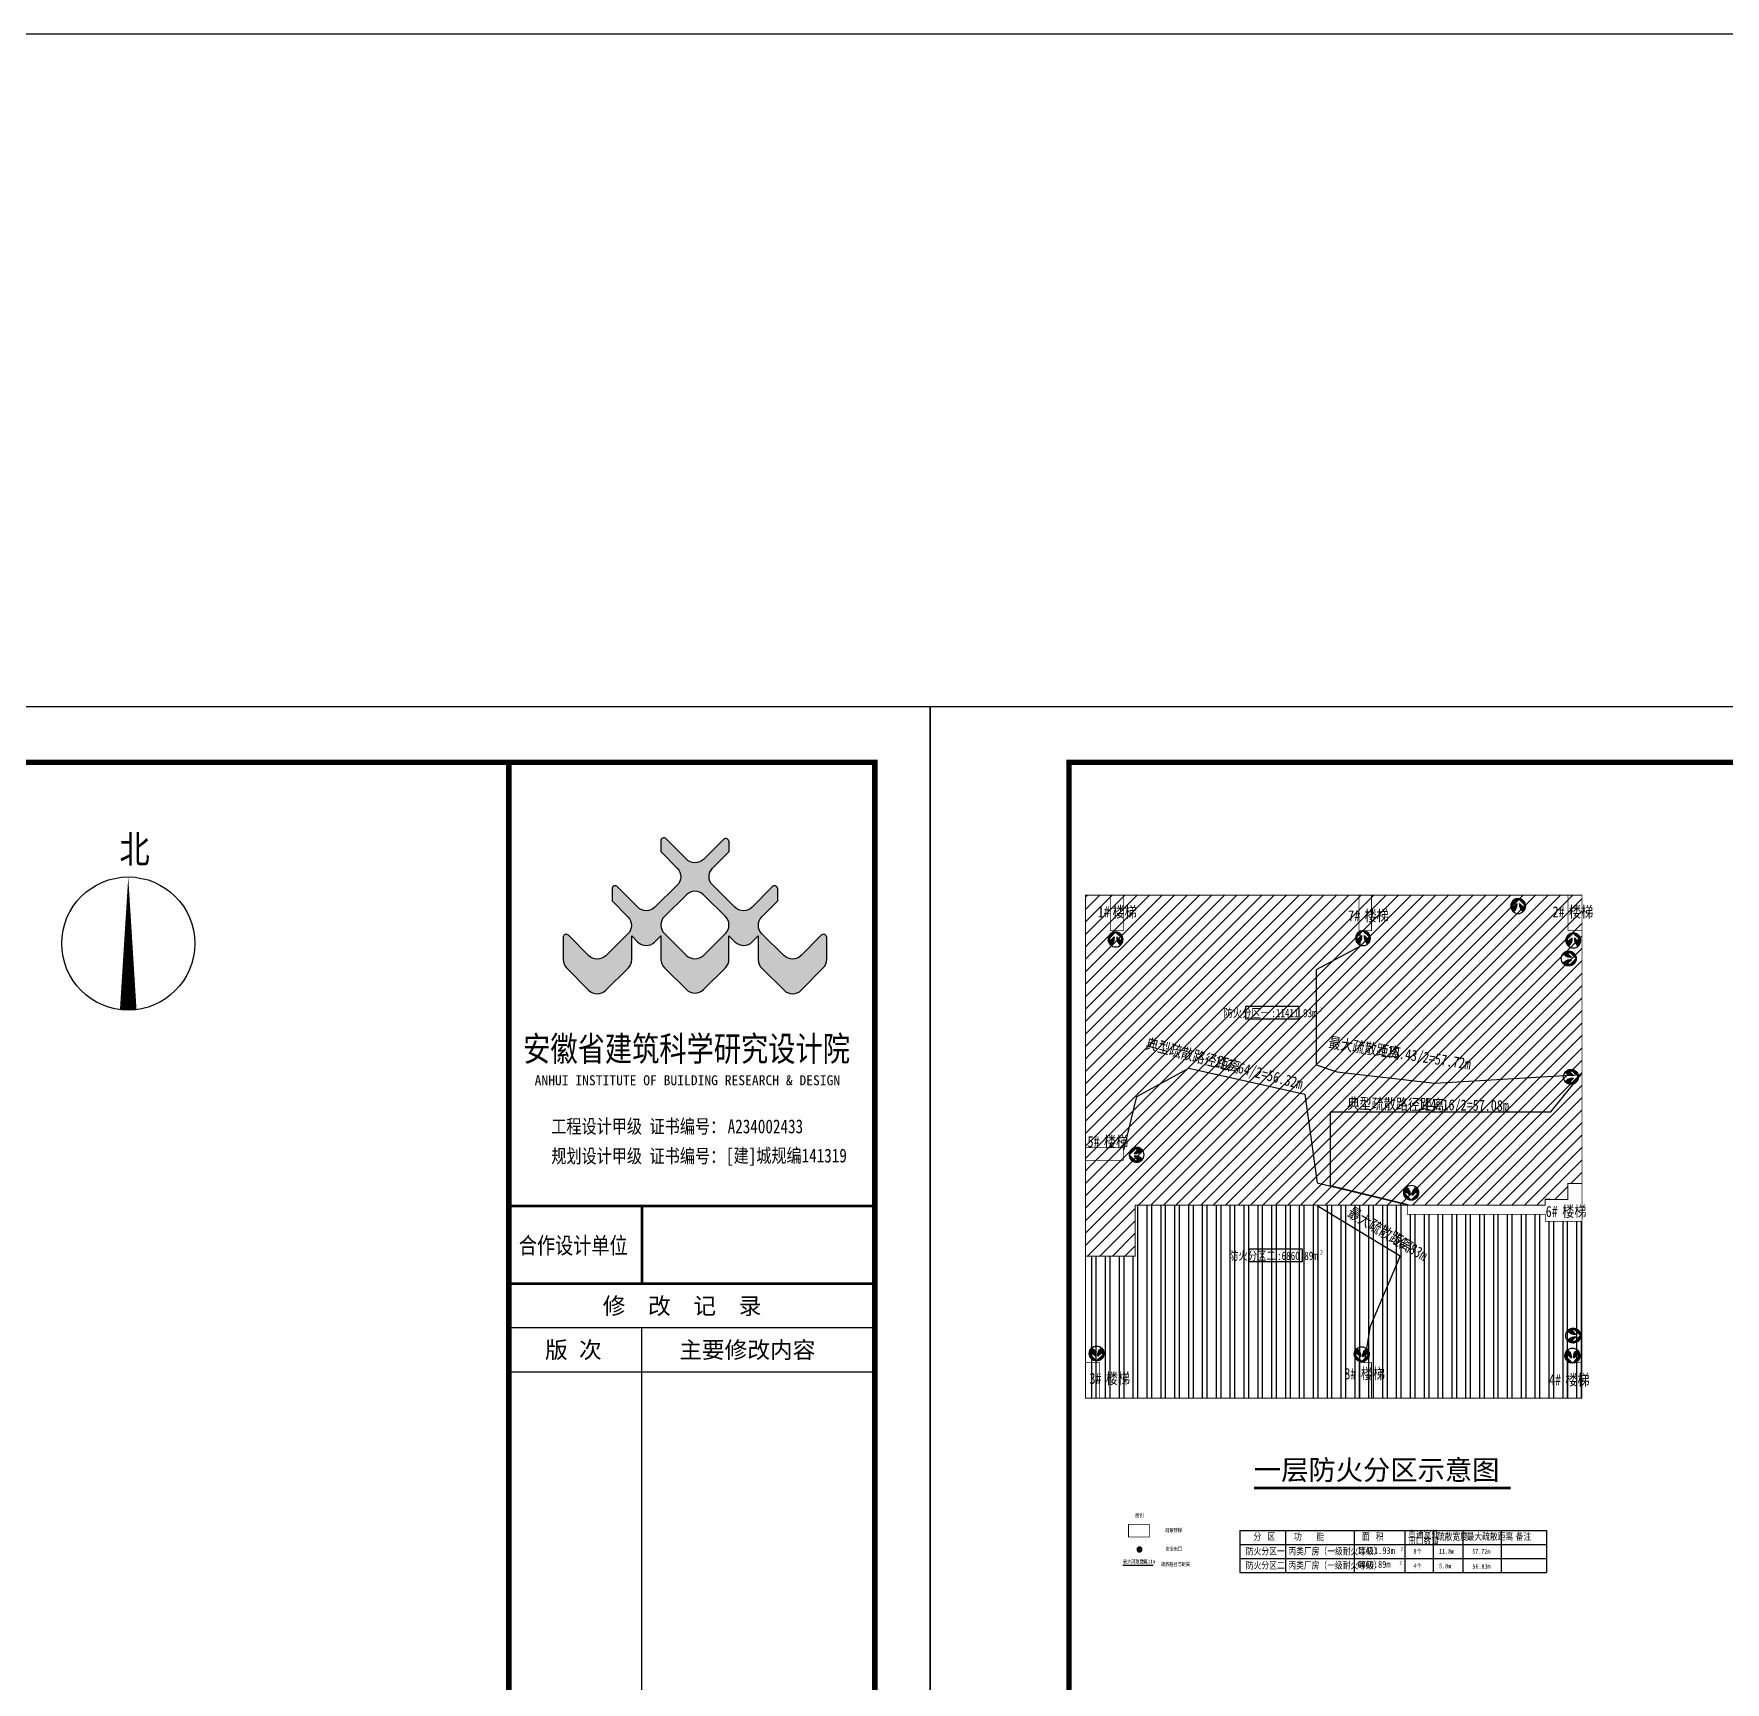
# Model space of a CAD drawing. Header units: millimetres. Extents: x -633009578 to 5705885, y -633235091 to 2571734.
# Drawn here: x 3433452 to 3524959, y 2164685 to 2253885 of the extents above; entities that cross this region are included whole.
import ezdxf
from ezdxf.enums import TextEntityAlignment as Align

# ---------------------------------------------------------------- set-up
doc = ezdxf.new("R2010")
doc.units = ezdxf.units.MM
doc.header["$LTSCALE"] = 1000
doc.header["$MEASUREMENT"] = 0
doc.linetypes.add('DASH', pattern=[0.35, 0.25, -0.1])
doc.layers.get('0').update_dxf_attribs({"color": 9})
for name, color, linetype in [('3T_WOOD', 21, 'Continuous'), ('A-AREA(分区)', 251, 'Continuous'), ('A-AREA(房间)', 247, 'Continuous'), ('A-DI-N(图名)', 6, 'Continuous'), ('A-HATH(填充)', 8, 'Continuous'), ('A-OTHER(其它)', 192, 'Continuous'), ('A-TEXT(房间)', 243, 'Continuous'), ('C-TAB(表格)', 7, 'Continuous'), ('G-PLAN-N(指北针)', 3, 'Continuous'), ('PUB_TEXT', 7, 'Continuous'), ('分区', 230, 'Continuous'), ('标注', 4, 'Continuous'), ('设备-箱柜', 3, 'Continuous'), ('院图签、封面151013$0$PUB_TITLE', 153, 'Continuous'), ('院图签、封面151013$0$图签文字', 4, 'Continuous')]:
    doc.layers.add(name, color=color, linetype=linetype)
doc.styles.add('_TCH_DIM', font='simhei.ttf', dxfattribs={"width": 0.8, "bigfont": 'hztxt.shx'})
doc.styles.get("Standard").update_dxf_attribs({"font": 'simhei.ttf', "bigfont": 'hztxt.shx'})
doc.styles.add('TXT', font='simhei.ttf', dxfattribs={"width": 0.8, "bigfont": 'hztxt.shx'})
doc.styles.add('院图签、封面151013$0$-宋体', font='simhei.ttf', dxfattribs={"width": 0.8})
doc.styles.add('黑体', font='simhei.ttf', dxfattribs={"width": 0.8})

# ---------------------------------------------------------------- blocks, each defined once
blk = doc.blocks.new('建筑图框_A1')
at = {"layer": '院图签、封面151013$0$PUB_TITLE', "ltscale": 100}
h = blk.add_hatch(color=256, dxfattribs=at)
h.paths.add_polyline_path([(78824.10424211994, 55787.82264980371), (78459.95483100228, 56157.27052059118, 0.6707935456306521), (78360.62515236624, 56116.54643985443), (78360.62515236624, 55904.38956144848), (78647.2947358191, 55613.54886805988, -0.4142135623735418), (78645.07269220799, 55305.89621892339), (78245.95962163433, 54912.50705333217, -0.4142135623730918), (77938.30697249807, 54914.72909694398), (77577.08371046558, 55281.20824248902, 0.6707935456306391), (77477.75403182767, 55240.48416175228), (77477.75403182767, 54846.28239762364, 0.1970359864208857), (77540.36563396733, 54693.56709486153), (77937.76130752452, 54290.38922068756, 0.4142135623730961), (78245.41395666078, 54288.16717707599), (78649.74643803854, 54686.70089896536, 0.2007900966605465), (78714.5800837893, 54841.63824533997), (78714.5800837893, 55268.455256243), (78820.76303212438, 55160.72732100892, 0.4142135623748672), (79128.41568126157, 55158.50527739758), (79239.96545818448, 55268.45525624207), (79239.96545818448, 54850.40838563698, 0.2001122639935302), (79304.39576415624, 54695.86963222758), (79701.40470566414, 54302.50894528348, 0.4115122352096748), (80007.6419898551, 54302.50894439733), (80404.65093595535, 54695.86963134049, 0.2001122654987136), (80469.08124282211, 54850.40838563628), (80469.08124282211, 55268.45525624231), (80580.63101974688, 55158.50527739734, 0.4142135623739847), (80888.28366888314, 55160.72732100915), (80994.46661721729, 55268.45525624254), (80994.46661721729, 54841.63824534114, 0.2007900966608686), (81059.30026296899, 54686.70089896605), (81463.63274434581, 54288.16717707575, 0.4142135623730981), (81771.28539348207, 54290.38922068756), (82168.68106704019, 54693.56709486153, 0.1970359864208826), (82231.29266917892, 54846.28239762364), (82231.29266917892, 55240.48416175228, 0.6707935456306391), (82131.96299054287, 55281.20824248902), (81770.73972850852, 54914.72909694375, -0.4142135623739719), (81463.08707937133, 54912.5070533324), (81063.9740087986, 55305.89621892432, -0.4142135623726449), (81061.75196518749, 55613.54886806034), (81348.42154864129, 55904.38956144871), (81348.42154864036, 56116.54643985466, 0.6707935456277528), (81249.09187000431, 56157.27052059094), (80884.94245888665, 55787.82264980371, -0.414213562373097), (80577.2898097504, 55785.60060619214), (80174.70976482518, 56182.40702430671, -0.414213562373987), (80172.48772121407, 56490.0596734439), (80470.97958484665, 56792.89466397022), (80470.97958484665, 56966.97903941991, 0.6655700322376877), (80372.24245117232, 57008.29566512001), (80008.8098753728, 56650.07528026169, -0.4142135623731005), (79701.15722623467, 56652.2973238735), (79337.39679479785, 57021.35055523412, 0.6707935456306543), (79238.06711616181, 56980.62647449737), (79238.06711616181, 56792.89466397092), (79536.55897979345, 56490.05967344367, -0.4142135623726572), (79534.33693618141, 56182.40702430718), (79131.7568912562, 55785.6006061926, -0.4142135623730906)])
h.paths.add_polyline_path([(79305.09461814351, 55621.34186802269), (79701.80804774165, 56012.36580723897, -0.4099890515666543), (80007.23865326494, 56012.36580723897), (80403.95208286308, 55621.34186802269, -0.4176851873645472), (80404.35542174801, 55311.86576735228), (80007.64198985137, 54918.79787903116, -0.4115122352096752), (79701.40470566228, 54918.79787991848), (79304.69127836451, 55311.86576823983, -0.4176851856633209)], flags=16)
at = {"layer": '院图签、封面151013$0$PUB_TITLE'}
for p, q in [((76500.00416499004, 48999.61224721721), (83100.00416499004, 48999.61224721721)), ((83100.00416499004, 48999.61224721721), (76500.00416499004, 48999.61224721721)), ((76500.00416499004, 48999.61224721721), (83100.00416499004, 48999.61224721721)), ((83100.00416499004, 48199.99750284036), (76500.00416499004, 48199.99750284036)), ((78900.0041649891, 29800.52187855891), (78900.0042018732, 48199.41961940564)), ((83100.00416499004, 47399.99750284012), (76500.00416499004, 47399.99750284012))]:
    blk.add_line(p, q, dxfattribs=at)
blk.add_lwpolyline([(0, 0), (84100, 0), (84100, 59400), (0, 59400)], close=True, dxfattribs=at)
at = {"layer": '院图签、封面151013$0$PUB_TITLE', "const_width": 100}
blk.add_lwpolyline([(2500, 1000), (83100, 1000), (83100, 58400), (2500, 58400)], close=True, dxfattribs=at)
at = {"layer": '院图签、封面151013$0$PUB_TITLE'}
for points, const_width in [([(76500.00416499004, 1000.00033656368), (76500.00416499004, 58399.99750284012)], 100), ([(76500.00416499004, 50399.99750284012), (83100.00416499004, 50399.99750284012)], 48), ([(78900.0042018732, 48999.61224721721), (78900.0042018732, 50399.99750284012)], 48), ([(76500.00416499004, 48999.61224721721), (83100.00416499004, 48999.61224721721)], 48)]:
    blk.add_lwpolyline(points, dxfattribs=dict(at, const_width=const_width))
for points in [[(80172.48772121221, 56490.05967341689), (80470.97958484478, 56792.89466401376), (80470.97958484478, 56966.97903939523, 0.665570032233344), (80372.24245117512, 57008.29566518101), (80008.80987537652, 56650.07528029708, -0.4142135623730974), (79701.15722623654, 56652.29732390679), (79337.39679480344, 57021.35055524157, 0.6707935456306542), (79238.06711617298, 56980.62647448806), (79238.06711617298, 56792.89466401376), (79536.55897980556, 56490.05967341689, -0.4142135623730941), (79534.33693619538, 56182.40702430042), (79131.75689125806, 55785.60060616769, -0.414213562373097), (78824.10424211808, 55787.8226497774), (78459.9548310116, 56157.27052060398, 0.6707935456306523), (78360.62515235692, 56116.5464398507), (78360.62515235692, 55904.38956147479), (78647.29473582096, 55613.5488680962, -0.4142135623730921), (78645.07269221172, 55305.89621897973), (78245.95962162782, 54912.50705338758, -0.414213562373095), (77938.30697248783, 54914.72909699706), (77577.08371046372, 55281.20824252395, 0.6707935456306392), (77477.75403183326, 55240.48416177067), (77477.75403183326, 54846.28239766392, 0.1970359864211136), (77540.36563397199, 54693.56709491042), (77937.76130753383, 54290.38922072691, 0.4142135623730961), (78245.41395667382, 54288.1671771172), (78649.74643803388, 54686.7008989458, 0.2007900966603136), (78714.58008378372, 54841.63824540423), (78714.58008378372, 55268.45525628375), (78820.76303213462, 55160.7273210648, 0.4142135623730972), (79128.41568127461, 55158.50527745532), (79239.96545818634, 55268.45525628375), (79239.96545818634, 54850.40838567051, 0.2001122639942263), (79304.39576416835, 54695.86963225645), (79701.40470567532, 54302.50894528674, 0.4115122352096749), (80007.64198985882, 54302.50894442829), (80404.65093596745, 54695.869631398, 0.2001122654984353), (80469.08124283142, 54850.40838567051), (80469.08124283142, 55268.45525628375), (80580.63101974316, 55158.50527745532, 0.4142135623730947), (80888.28366888314, 55160.7273210648), (80994.46661721077, 55268.45525628375), (80994.46661721077, 54841.63824540423, 0.2007900966603119), (81059.30026295967, 54686.7008989458), (81463.63274434395, 54288.1671771172, 0.4142135623730949), (81771.28539348394, 54290.38922072691), (82168.68106704578, 54693.56709491042, 0.1970359864211105), (82231.2926691845, 54846.28239766392), (82231.2926691845, 55240.48416177067, 0.6707935456306392), (82131.96299055405, 55281.20824252395), (81770.73972850665, 54914.72909699706, -0.4142135623730949), (81463.08707936574, 54912.50705338758), (81063.97400880605, 55305.89621897973, -0.4142135623730947), (81061.7519651968, 55613.5488680962), (81348.42154863663, 55904.38956147479), (81348.42154863663, 56116.5464398507, 0.6707935456306622), (81249.09187000617, 56157.27052060398), (80884.94245889969, 55787.8226497774, -0.414213562373097), (80577.2898097597, 55785.60060616769), (80174.70976482239, 56182.40702430042, -0.4142135623730941)], [(80403.95208285656, 55621.3418680313), (80007.23865326215, 56012.36580725946, 0.4099890515666543), (79701.8080477314, 56012.36580725946), (79305.09461813793, 55621.3418680313, 0.417685185663768), (79304.6912783701, 55311.86576825427), (79701.40470567532, 54918.79787989892, 0.4115122352096752), (80007.64198985882, 54918.79787904071), (80404.3554217415, 55311.86576739582, 0.4176851873649953)]]:
    blk.add_lwpolyline(points, format="xyb", close=True, dxfattribs=at)
at = {"layer": '院图签、封面151013$0$PUB_TITLE', "style": '院图签、封面151013$0$-宋体', "width": 0.7999999999883585}
for s, height, p in [('安徽省建筑科学研究设计院', 450, (76757.42828776035, 53009.82156124944)), ('工程设计甲级 证书编号：', 250, (77264.18767358828, 51708.85976494988)), ('A234002433', 250, (80445.36438362394, 51708.85976494988)), ('规划设计甲级 证书编号：', 250, (77264.18767358828, 51173.61130568618)), ('[建]城规编141319', 250, (80415.70909536723, 51182.44168375293)), ('合作设计单位', 300, (76677.70146419201, 49536.21683817264))]:
    blk.add_text(s, height=height, dxfattribs=at).set_placement(p)
at = {"layer": '院图签、封面151013$0$PUB_TITLE', "ltscale": 100, "style": '院图签、封面151013$0$-宋体'}
blk.add_text('ANHUI INSTITUTE OF BUILDING RESEARCH & DESIGN', height=180, dxfattribs=at).set_placement((76963.70875488408, 52575.8826903177))
at = {"layer": '院图签、封面151013$0$PUB_TITLE', "style": '院图签、封面151013$0$-宋体'}
for s, p in [('修  改  记  录', (78192.44416385517, 48445.95155404857)), ('版 次', (77151.56384339929, 47653.22453016089)), ('主要修改内容', (79571.77337885462, 47653.22453016089))]:
    blk.add_text(s, height=300, dxfattribs=at).set_placement(p)
at = {"layer": '院图签、封面151013$0$图签文字', "color": 6, "style": '院图签、封面151013$0$-宋体'}
for tag, height, width, p in [('工程主持人', 400, 0.7999999999883585, (79990.91196859907, 29505.93707200652)), ('审定', 400, 0.7999999999883585, (79990.91196859907, 28705.93707200605)), ('审核', 400, 0.7999999999883585, (79990.91196859907, 27905.93707200559)), ('专业负责人', 400, 0.7999999999883585, (79990.91196859907, 27105.93707200512)), ('校对', 400, 0.7999999999883585, (79990.91196859907, 26305.93707200466)), ('设计', 400, 0.7999999999883585, (79990.91196859907, 25505.93707200419)), ('方案设计人', 400, 0.7999999999883585, (79990.91196859907, 24706.79438478127)), ('工程编号', 300, 0.7000000000116415, (81000.00416498398, 8700.424278954277)), ('版次', 300, 0.7000000000116415, (78738.08139540046, 3005.726258059498)), ('日期', 300, 0.7000000000116415, (82038.0813954557, 3000.226258123759)), ('图号', 200, 0.7000000000116415, (82538.08139542397, 2400.075247410685)), ('比例', 300, 0.7000000000116415, (78738.08139537089, 2200.188802679535)), ('图号_X施', 300, 0.7000000000116415, (81538.08139540977, 2200.188802651362)), ('图号_总数', 200, 0.7000000000116415, (82538.08139541186, 2000.075247410219))]:
    blk.add_attdef(tag, text='', height=height, dxfattribs=dict(at, width=width)).set_placement(p, align=Align.MIDDLE_CENTER)
at = {"layer": '院图签、封面151013$0$图签文字', "color": 6, "style": '院图签、封面151013$0$-宋体', "width": 0.7}
for tag, p in [('建设单位_001', (80935.88661794258, 7446.21079580821)), ('工程名称_001', (80933.52706738078, 6045.368099178996)), ('图名_001', (79742.88288308708, 4059.656552180292))]:
    blk.add_attdef(tag, p, '', height=300, dxfattribs=at)
blk = doc.blocks.new('ggdfgd')
at = {"layer": '分区'}
h = blk.add_hatch(color=256, dxfattribs=at)
edge = h.paths.add_edge_path()
edge.add_line((33.42161406727973, -1342.641215606694), (-502.0778891769587, -833.1540068831091))
edge.add_ellipse((-424.9313361112727, -752.068739949711), major_axis=(111.8868166521416, 2.785109573527767), ratio=0.9999995679283145, start_angle=44.99995804326642, end_angle=225.000003320747, ccw=False)
edge.add_line((-347.7847189686727, -670.9835339806887), (-89.12781353772152, -917.0759840516112))
edge.add_ellipse((-848.4327538338257, -827.4549616821023), major_axis=(764.3388920691665, 19.02597968714203), ratio=0.9999995826583313, start_angle=-8.157416234186226, end_angle=24.12322190865787)
edge.add_ellipse((-848.4328514694353, -827.4549924137973), major_axis=(764.3389967158041, 19.02584821311577), ratio=0.9999995826579647, start_angle=24.12323087539259, end_angle=56.40386474260536)
edge.add_ellipse((16.71092750964453, -671.3206042531674), major_axis=(671.3208912339912, 16.71070518071409), ratio=0.9999995826579541, start_angle=131.5827235885965, end_angle=269.9999990057833)
h = blk.add_hatch(color=256, dxfattribs=at)
edge = h.paths.add_edge_path()
edge.add_line((33.42161406727973, -1342.641215606694), (542.9090512107941, -807.1419296868698))
edge.add_ellipse((461.823752791679, -729.995409714451), major_axis=(111.8868484917712, 2.785144144515262), ratio=0.9999989837684868, start_angle=-45.00003207281153, end_angle=135.0000132047005)
edge.add_line((380.7383934081299, -652.8489538189751), (134.6458330058959, -911.5057542779978))
edge.add_ellipse((888.5514135407866, -784.2175158307509), major_axis=(764.3388891474847, 19.02609706254118), ratio=0.9999995826579187, start_angle=155.8767896473703, end_angle=188.1574277902243, ccw=False)
edge.add_ellipse((888.5515125844395, -784.2175416666578), major_axis=(764.3389801267473, 19.02651464758378), ratio=0.9999995826579989, start_angle=123.5961257442772, end_angle=155.8767596114903, ccw=False)
edge.add_ellipse((16.71093831962207, -671.3206039840734), major_axis=(671.3208909680704, 16.71071586523381), ratio=0.9999995826579063, start_angle=269.9999971712751, end_angle=408.4172725884514, ccw=False)
for p, q in [((33.42161406727973, -1342.641215606694), (-502.0778891769587, -833.1540068831091)), ((-347.7847189686727, -670.9835339806887), (-89.12781353772152, -917.0759840516112)), ((33.42161406727973, -1342.641215606694), (542.9090512107941, -807.1419296868698)), ((33.42161406727973, -1342.641215606694), (33.42161406727973, -1342.641215606694)), ((33.42161406727973, -1342.641215606694), (33.42161406727973, -1342.641215606694)), ((380.7383934081299, -652.8489538189751), (134.6458330058958, -911.5057542779978))]:
    blk.add_line(p, q, dxfattribs=at)
blk.add_ellipse((16.71093292837031, -671.3206046696723), major_axis=(671.3208910241601, 16.71094005648423), ratio=0.9999995734461794, start_param=-1.570785924926497, end_param=4.712399382253089, dxfattribs=at)
at = {"layer": '分区', "extrusion": (0, 0, -1)}
for centre, major_axis, ratio, start_param, end_param in [((16.71092750964453, -671.3206042531674), (671.3208912329908, 16.7107052209004), 0.9999995826579541, 1.570796344207114, 3.986633541876832), ((-424.9313361112727, -752.068739949711), (111.8868166521416, 2.785109573527767), 0.9999995679283145, 2.356194432234376, 5.497787876065284), ((-848.4327538338257, -827.4549616821023), (764.338892065417, 19.0259798379542), 0.9999995826583302, -0.4210296482980007, 0.1423737719394969), ((16.71093831962207, -671.3206039840734), (671.3208909680747, 16.71071586523389), 0.9999995826579063, -0.8450408215040746, 1.57079637616546), ((461.823752791679, -729.995409714451), (111.886848494312, 2.785144141771557), 0.999998983724318, 3.926990586518754, 7.068584030350209)]:
    blk.add_ellipse(centre, major_axis=major_axis, ratio=ratio, start_param=start_param, end_param=end_param, dxfattribs=at)
at = {"layer": '分区', "extrusion": (0, 0, -0.9999999999999999)}
for centre, major_axis, ratio, start_param, end_param in [((-848.4328514694353, -827.4549924137973), (764.3389967123031, 19.02584835392029), 0.9999995826579647, -0.9844331504237904, -0.4210298048101375), ((888.5514135407866, -784.2175158307509), (764.3388891474827, 19.02609706254113), 0.9999995826579186, 2.999218680156694, 3.562622100394364), ((888.5515125844395, -784.2175416666578), (764.3389801267261, 19.02651464758323), 0.9999995826579989, 3.562622624619363, 4.126025970233022)]:
    blk.add_ellipse(centre, major_axis=major_axis, ratio=ratio, start_param=start_param, end_param=end_param, dxfattribs=at)
blk = doc.blocks.new('厂房九一层防火分区示意')
at = {"layer": 'A-HATH(填充)'}
h = blk.add_hatch(dxfattribs=at)
h.set_pattern_fill('ANSI31', color=256, scale=1500)
h.set_pattern_definition([(45, (-2537822.560577173, -1518110.335991255), (-1683.798022700466, 1683.798022700466), [])])
h.paths.add_polyline_path([(134279.9999999907, -77984.99999999884), (130469.9999996508, -77984.99999999884), (130469.9999996508, -82340.00000006263), (124340, -82340.00000006263), (124340, -83839.99999999907), (13434.99999972386, -83839.99999999464), (13434.99999972386, -97639.9999999993), (0, -97639.99999999907), (0, 0), (134280, 0)])
h = blk.add_hatch(dxfattribs=at)
h.set_pattern_fill('金属', color=256, scale=1500, angle=45)
h.set_pattern_definition([(90, (-2537822.560577173, -1518110.335991255), (-3750, 4.547473508864641e-13), []), (90, (-2536572.56057927, -1516860.335993353), (-3750, 4.547473508864641e-13), [])])
h.paths.add_polyline_path([(134280, -88194.99999996088), (124339.9999999988, -88194.99999996065), (124339.9999999988, -86339.9999999993), (87039.9999999986, -86339.9999999993), (87039.99999999884, -83839.99999999744), (13434.99999972386, -83839.99999999464), (13434.99999972386, -97639.9999999993), (0, -97639.99999999907), (0, -136080.0000000002), (134280, -136080.0000000002)])
for points in [[(74170.00000020582, -9714.999999920605), (74169.99999939464, -13860.00000006775), (62382.70507078385, -20127.03495864617), (62382.70507078385, -45835.91602027253), (67990, -47765.00000000093), (94459.54918223154, -50862.01183597092), (134040, -48515.00000000093)], [(10314.99999999069, -68989.97022231598), (13817.29591029789, -54455.26183593925), (27920.91286363173, -46775.6660202404), (59315.10507078376, -53795.01183593599), (62627.7136947806, -77795.45599229587), (87160.00000002235, -83720.0000000461)], [(87260.00000023283, -83720.0000000461), (66290, -78615.00000000093), (66290, -58557.29555959557), (125845.64204669, -58557.29555962351), (134040, -48515.00000000093)], [(62629.9999999688, -83959.99999999627), (85064.99999972107, -97519.99999999371), (76964.9999999972, -116664.9999999988), (75365.00000022957, -126364.9999999956)]]:
    blk.add_lwpolyline(points)
at = {"layer": 'A-AREA(分区)', "color": 6, "const_width": 250}
blk.add_lwpolyline([(134279.9999999907, -77984.99999999884), (130469.9999996508, -77984.99999999884), (130469.9999996508, -82340.00000006263), (124340, -82340.00000006263), (124340, -83839.99999999907), (13434.99999972386, -83839.99999999464), (13434.99999972386, -97639.9999999993), (0, -97639.99999999907), (0, 0), (134280, 0), (134280, -77984.99999999884)], dxfattribs=at)
at = {"layer": 'A-AREA(分区)', "color": 4, "const_width": 250}
blk.add_lwpolyline([(134280, -77984.99999999884), (134280, -136080.0000000002), (0, -136080.0000000002), (0, -97639.99999999907), (13434.99999972386, -97639.9999999993), (13434.99999972386, -83839.99999999464), (124340, -83839.99999999907), (124340, -82340.00000006263), (130469.9999996508, -82340.00000006263), (130469.9999996508, -77984.99999999884), (134279.9999999907, -77984.99999999884)], dxfattribs=at)
at = {"layer": 'A-AREA(房间)'}
for points in [[(43382.08480627369, -29971.81463288376), (57652.70980627369, -29971.81463288376), (57652.70980627369, -33536.18963288376), (43382.08480627369, -33536.18963288376)], [(44283.77889058599, -95645.00565100228), (58554.40389058599, -95645.00565100228), (58554.40389058599, -99209.38065100228), (44283.77889058599, -99209.38065100228)]]:
    blk.add_lwpolyline(points, close=True, dxfattribs=at)
at = {"layer": 'A-OTHER(其它)', "color": 1, "linetype": 'DASH', "const_width": 200}
for points in [[(6670.000000051688, -9594.99999983958), (10194.99999991106, -9594.99999983958), (10194.99999991106, 0), (6670.000000051688, 0)], [(77339.9999999986, 0), (73950.00000005635, 0), (73950.00000005635, -9594.999999942956), (77339.9999999986, -9594.999999942956)], [(130469.9999999986, -9594.999999999767), (134280, -9594.999999999767), (134280, 0), (130469.9999999986, 0)], [(10195.00000005448, -68260.0000000929), (0, -68260.0000000929), (0, -71710.00000025565), (10195.00000005448, -71710.00000025565)], [(134279.9999999981, -77984.9999999986), (130469.9999996494, -77984.9999999986), (130469.9999996498, -82340.00000006217), (124339.9999999986, -82339.99999999907), (124339.9999999832, -83839.99999999488), (87039.9999999986, -83839.99999999488), (87039.9999999986, -86339.9999999993), (124339.9999999986, -86339.9999999993), (124339.9999999986, -88194.99999996065), (134280.0000000079, -88194.99999996065)], [(3809.999999945518, -126484.9999998566), (0, -126484.9999998566), (0, -136080.0000000002), (3809.999999945518, -136080.0000000002)], [(73949.99999996135, -126484.9999999991), (77339.9999999986, -126484.9999999991), (77339.9999999986, -136080.0000000002), (73949.99999996135, -136080.0000000002)], [(130470.0000000037, -126484.9999999907), (134280, -126484.9999999907), (134280, -136080.0000000002), (130470.0000000037, -136080.0000000002)]]:
    blk.add_lwpolyline(points, close=True, dxfattribs=at)
at = {"layer": '标注', "zscale": 3}
for p, xscale, yscale, rotation in [((117028.5190922762, -4925.222130787093), -3.000000000000001, 3.000000000000001, 181.4289268429041), ((8100.35545624909, -13973.34018733981), -3.000000000000001, 3.000000000000001, 181.4289268429041), ((75027.51440767874, -13624.17136624083), -3.000000000000001, 3.000000000000001, 181.4289268429041), ((131921.0798406266, -14247.40613465011), -3.000000000000001, 3.000000000000001, 181.4289268429041), ((128671.1622431725, -17099.99179796223), 3, 3, 88.57107315709594), ((129266.3934862129, -49124.68081966974), 3, 3, 88.57107315709594), ((15833.64976907894, -70215.27758554649), -2.999999999999999, 2.999999999999998, 271.4289268429041), ((88073.96209911164, -78472.89174473472), 3, 3, 358.5710731570959), ((129872.7883834767, -119134.3491269902, -7.999915396794677e-09), 3, 3, 88.57107315709594), ((2981.794312996557, -121968.4549200975), 3, 3, 358.5710731570959), ((74690.89063424175, -122151.2007779486, -7.999915396794677e-09), 3, 3, 358.5710731570959), ((131692.4671046054, -122528.2742846285), 3, 3, 358.5710731570959)]:
    blk.add_blockref('ggdfgd', p, dxfattribs=dict(at, xscale=xscale, yscale=yscale, rotation=rotation))
at = {"layer": 'A-TEXT(房间)', "width": 0.8}
for s, height, style, p in [('1#', 3000, 'TXT', (3289.795163612365, -5972.474215929862)), ('楼梯', 3000, 'TXT', (7289.795163612365, -5972.474215929862)), ('7#', 3000, 'TXT', (71014.52500617546, -7031.515121256467)), ('楼梯', 3000, 'TXT', (75471.66786331832, -7031.515121256467)), ('2#', 3000, 'TXT', (126308.0610923855, -5983.384145867079)), ('楼梯', 3000, 'TXT', (130765.2039495284, -5983.384145867079)), ('防火分区一', 2253.164556962025, '黑体', (37281.11170500787, -32985.56463288376)), (':11411.93m', 2253.164556962025, '黑体', (50243.13702146357, -32985.56463288376)), ('2', 1126.582278481013, '黑体', (63205.16233791926, -31485.56463288376)), ('5#', 3000, 'TXT', (511.1516797192844, -68165.56883764919, 1714.166666666667)), ('楼梯', 3000, 'TXT', (4968.294536862142, -68165.56883764919, 1714.166666666667)), ('6#', 3000, 'TXT', (124461.946095847, -87035.28700197022)), ('楼梯', 3000, 'TXT', (128919.0889529899, -87035.28700197022)), ('2', 1126.582278481013, '黑体', (63458.75515640878, -97158.75565100228)), ('防火分区二', 2253.164556962025, '黑体', (38830.90705514295, -98658.75565100228)), (':6860.89m', 2253.164556962025, '黑体', (51792.93237159865, -98658.75565100228)), ('8#', 3000, 'TXT', (69981.9451339724, -130925.8405056978)), ('楼梯', 3000, 'TXT', (74439.08799111526, -130925.8405056978)), ('3#', 3000, 'TXT', (1021.07939862362, -132227.7580270213)), ('楼梯', 3000, 'TXT', (5478.222255766477, -132227.7580270213)), ('4#', 3000, 'TXT', (125330.2398353549, -132598.0837652469)), ('楼梯', 3000, 'TXT', (129787.3826924978, -132598.0837652469))]:
    blk.add_text(s, height=height, dxfattribs=dict(at, style=style)).set_placement(p)
at = {"layer": 'A-TEXT(房间)', "style": 'TXT', "width": 0.8}
for s, height, rotation, p in [('典型疏散路径距离', 3000, 345.2389351213995, (16068.4172897384, -41422.42804072204)), ('最大疏散距离', 3000, 351.1397274462112, (65553.21051806674, -41221.77665000376)), ('115.43/2=57.72m', 3000, 351.1397274462112, (79781.37388590958, -43439.74129759745)), ('112.64/2=56.32m', 3000, 345.2389351213995, (34634.75493810347, -46314.37104191305)), ('典型疏散路径距离', 2999.999999999999, 359.1666803380191, (70795.26210468703, -57796.67809804311)), ('114.16/2=57.08m', 2999.999999999999, 359.1666803380191, (89993.23142431711, -58075.91635212387)), ('最大疏散距离', 3000, 329.0964398788561, (70595.25248335922, -86650.56413503802, -7.999915396794677e-09)), ('56.83m', 3000, 329.0964398788561, (82950.92760779307, -94046.32590915204, -7.999915396794677e-09))]:
    blk.add_text(s, height=height, rotation=rotation, dxfattribs=at).set_placement(p)

msp = doc.modelspace()

# ---------------------------------------------------------------- linework, layer by layer
at = {"layer": '3T_WOOD', "elevation": 4.000000000000001e-08}
msp.add_lwpolyline([(2974832.060465012, 2253884.961219878), (3772422.671553717, 2253884.961219878), (3772422.671553717, 1815059.021497296), (2974832.060465012, 1815059.021497296)], close=True, dxfattribs=at)
at = {"layer": '3T_WOOD'}
msp.add_lwpolyline([(3492375.967561443, 2171015.275284175), (3494019.360912924, 2171015.275284175)], dxfattribs=at)
at = {"layer": 'A-DI-N(图名)', "const_width": 140}
msp.add_lwpolyline([(3499458.831617524, 2175191.452795765), (3513348.958199803, 2175191.452795765)], dxfattribs=at)
at = {"layer": 'A-OTHER(其它)', "color": 1, "linetype": 'DASH', "const_width": 40}
msp.add_lwpolyline([(3492678.748886737, 2173221.805691848), (3493798.027603471, 2173221.805691848), (3493798.027603471, 2172538.241275104), (3492678.748886737, 2172538.241275104)], close=True, dxfattribs=at)
at = {"layer": 'C-TAB(表格)'}
for p, q in [((3498702.542240899, 2172898.361262635), (3498702.542240901, 2170627.294602306)), ((3498702.542240899, 2172898.361262635), (3515300.041425811, 2172898.361262635)), ((3501176.743678132, 2172898.361262635), (3501176.743678132, 2170627.294602306)), ((3504878.13298483, 2172898.361262635), (3504878.13298483, 2170627.294602306)), ((3507627.538203288, 2172898.361262635), (3507627.538203288, 2170627.294602306)), ((3509160.466266874, 2172898.361262635), (3509160.466266876, 2170627.294602306)), ((3510770.415409373, 2172898.361262635), (3510770.415409373, 2170627.294602306)), ((3512843.32818255, 2172898.361262635), (3512843.328182552, 2170627.294602306)), ((3515300.041425811, 2172898.361262635), (3515300.041425811, 2170627.294602306)), ((3498702.542240899, 2172134.387876904), (3515300.041425811, 2172134.387876904)), ((3498702.542240899, 2171370.41449117), (3515300.041425811, 2171370.41449117)), ((3498702.542240899, 2170627.294602306), (3515300.041425811, 2170627.294602306))]:
    msp.add_line(p, q, dxfattribs=at)
at = {"layer": 'G-PLAN-N(指北针)', "lineweight": 0}
msp.add_lwpolyline([(3438559.837214941, 2201057.635888058, 900, 0, 0), (3438559.837214941, 2208257.635888058, 0, 0, 0)], format="xyseb", dxfattribs=at)
at = {"layer": 'G-PLAN-N(指北针)'}
msp.add_circle((3438559.837214941, 2204657.635888058), 3600, dxfattribs=at)

# ---------------------------------------------------------------- block references
at = {"layer": '3T_WOOD', "xscale": 0.2, "yscale": 0.2, "zscale": 0.2}
msp.add_blockref('厂房九一层防火分区示意', (3490357.007761667, 2207266.799299934), dxfattribs=at)
at = {"layer": '标注', "xscale": -0.2, "yscale": 0.2, "zscale": 0.2, "rotation": 271.4289268429041}
msp.add_blockref('ggdfgd', (3493406.414161004, 2171865.206773345), dxfattribs=at)
at = {"layer": '设备-箱柜', "xscale": 3, "yscale": 3}
for p in [(3229655.437121258, 2039260.231913973, 4.000000000000001e-08), (3481955.437121258, 2039260.231913973, 4.000000000000001e-08)]:
    msp.add_blockref('建筑图框_A1', p, dxfattribs=at)

# ---------------------------------------------------------------- texts
at = {"layer": 'A-TEXT(房间)', "style": 'TXT', "width": 0.8}
for s, height, p in [('图例', 200, (3493040.953836679, 2173606.345616642)), ('疏散楼梯', 200, (3494675.028079001, 2172802.997438681)), ('分', 375, (3499436.67238827, 2172378.468529163)), ('区', 375, (3500190.215695357, 2172378.468529163)), ('功', 375, (3501629.783881314, 2172378.468529163)), ('能', 375, (3502836.870495487, 2172378.468529163)), ('面', 375, (3505305.045009863, 2172378.468529163)), ('积', 375, (3506058.588316949, 2172378.468529163)), ('直通室外', 375, (3507804.11659978, 2172503.941148264)), ('出口数量', 375, (3507801.409310587, 2172130.428867427)), ('疏散宽度', 375, (3509361.151824893, 2172378.468529163)), ('最大疏散距离', 375, (3510967.813331643, 2172378.468529163)), ('备注', 375, (3513627.105913887, 2172378.468529163)), ('安全出口', 200, (3494681.957212859, 2171804.268160969)), ('防火分区一', 375, (3499026.088416304, 2171587.566645564)), ('丙类厂房（一级耐火等级）', 375, (3501326.911791557, 2171587.566645564)), ('11411.93m', 375, (3505062.269635549, 2171616.989496309)), ('2', 187.5, (3507405.126778406, 2171804.489496309)), ('8个', 250, (3508094.570585266, 2171641.146215736)), ('11.8m', 250, (3509479.426283225, 2171641.146215736)), ('57.72m', 250, (3511277.445839973, 2171641.146215736)), ('最大疏散距离', 199.9999999999999, (3492378.594265358, 2171114.028506637)), ('25.11m', 199.9999999999999, (3493338.594265358, 2171114.028506637)), ('疏散路径与距离', 200, (3494438.80760656, 2170965.748246138)), ('防火分区二', 375, (3499026.088416304, 2170823.593259831)), ('丙类厂房（一级耐火等级）', 375, (3501326.911791557, 2170823.593259831)), ('6860.89m', 375, (3505055.942477375, 2170873.869607445)), ('2', 187.5, (3507341.656763089, 2171061.369607445)), ('4个', 250, (3508094.570585266, 2170847.140828092)), ('5.8m', 250, (3509479.426283225, 2170847.140828092)), ('56.83m', 250, (3511285.845839974, 2170822.276326871))]:
    msp.add_text(s, height=height, dxfattribs=at).set_placement(p)
at = {"layer": 'PUB_TEXT', "style": '_TCH_DIM', "width": 0.8}
msp.add_text('北', height=1500, dxfattribs=at).set_placement((3438087.396270059, 2209007.635888058))
at = {"layer": 'PUB_TEXT'}
msp.add_text('一层防火分区示意图', height=1082.489451476793, dxfattribs=at).set_placement((3499458.831617524, 2175630.946466651, 7.999915396794677e-09))

doc.saveas('drawing.dxf')
